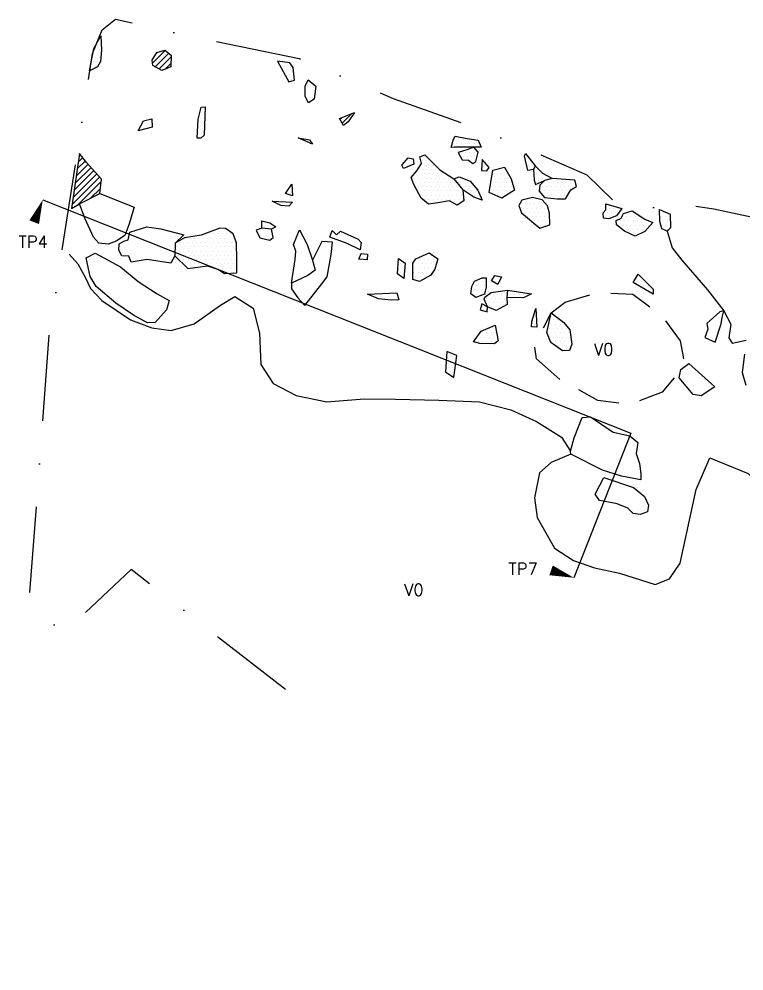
# Model space of a CAD drawing. Header units: metres. Extents: x -902 to -480, y -1727 to -1405.
# Drawn here: x -901.6 to -690.9, y -1681.8 to -1405 of the extents above; entities that cross this region are included whole.
import ezdxf

# ---------------------------------------------------------------- set-up
doc = ezdxf.new("R2010")
doc.units = ezdxf.units.M
doc.header["$LTSCALE"] = 25
doc.header["$MEASUREMENT"] = 0
doc.linetypes.add('GESTRICHELT', pattern=[0.75, 0.5, -0.25])
doc.linetypes.add('STRICHPUNKTX2', pattern=[2, 1, -0.5, 0, -0.5])
doc.layers.get('0').update_dxf_attribs({"linetype": 'CONTINUOUS'})
for name, color, linetype in [('BEFUND', 1, 'CONTINUOUS'), ('BEFUND_UNSICHER', 1, 'GESTRICHELT'), ('BEFUNDSCHRAFF', 1, 'CONTINUOUS'), ('FEUER', 1, 'CONTINUOUS'), ('GRABUNGSGRENZE', 3, 'STRICHPUNKTX2'), ('STEINE', 4, 'CONTINUOUS'), ('STEINESCHRAFF', 4, 'CONTINUOUS'), ('TPROFIL', 3, 'CONTINUOUS')]:
    doc.layers.add(name, color=color, linetype=linetype)
doc.styles.get("Standard").update_dxf_attribs({"font": 'txt.shx'})

# ---------------------------------------------------------------- blocks, each defined once
blk = doc.blocks.new('PFEIL')
at = {"layer": 'TPROFIL'}
blk.add_lwpolyline([(0, 0, 0, 3, 0), (6.54, -2.37, 3, 3, 0)], format="xyseb", dxfattribs=at)
blk = doc.blocks.new('*X2')
at = {"color": 0}
for p, q in [((-878.125, -1411.25), (-878.125, -1411.25)), ((-879.375, -1413.75), (-879.375, -1413.75)), ((-878.75, -1412.5), (-878.75, -1412.5)), ((-878.125, -1413.75), (-878.125, -1413.75)), ((-880, -1415), (-880, -1415)), ((-879.375, -1416.25), (-879.375, -1416.25)), ((-878.75, -1415), (-878.75, -1415)), ((-878.125, -1416.25), (-878.125, -1416.25)), ((-880.625, -1418.75), (-880.625, -1418.75)), ((-880, -1417.5), (-880, -1417.5)), ((-879.375, -1418.75), (-879.375, -1418.75)), ((-878.75, -1417.5), (-878.75, -1417.5)), ((-826.25, -1417.5), (-826.25, -1417.5)), ((-825.625, -1418.75), (-825.625, -1418.75)), ((-825, -1417.5), (-825, -1417.5)), ((-825, -1420), (-825, -1420)), ((-824.375, -1418.75), (-824.375, -1418.75)), ((-823.75, -1420), (-823.75, -1420)), ((-823.125, -1418.75), (-823.125, -1418.75)), ((-822.5, -1420), (-822.5, -1420)), ((-823.125, -1421.25), (-823.125, -1421.25)), ((-822.5, -1422.5), (-822.5, -1422.5)), ((-821.875, -1421.25), (-821.875, -1421.25)), ((-775.625, -1441.25), (-775.625, -1441.25)), ((-775, -1440), (-775, -1440)), ((-774.375, -1441.25), (-774.375, -1441.25)), ((-773.75, -1440), (-773.75, -1440)), ((-773.125, -1441.25), (-773.125, -1441.25)), ((-772.5, -1440), (-772.5, -1440)), ((-771.875, -1441.25), (-771.875, -1441.25)), ((-771.25, -1440), (-771.25, -1440)), ((-770.625, -1441.25), (-770.625, -1441.25)), ((-770, -1440), (-770, -1440)), ((-769.375, -1441.25), (-769.375, -1441.25)), ((-768.125, -1441.25), (-768.125, -1441.25)), ((-773.125, -1443.75), (-773.125, -1443.75)), ((-771.875, -1443.75), (-771.875, -1443.75)), ((-770.625, -1443.75), (-770.625, -1443.75)), ((-769.375, -1443.75), (-769.375, -1443.75)), ((-790, -1447.5), (-790, -1447.5)), ((-788.75, -1447.5), (-788.75, -1447.5)), ((-788.125, -1446.25), (-788.125, -1446.25)), ((-787.5, -1447.5), (-787.5, -1447.5)), ((-785, -1445), (-785, -1445)), ((-784.375, -1446.25), (-784.375, -1446.25)), ((-783.75, -1445), (-783.75, -1445)), ((-783.75, -1447.5), (-783.75, -1447.5)), ((-783.125, -1446.25), (-783.125, -1446.25)), ((-782.5, -1447.5), (-782.5, -1447.5)), ((-781.25, -1447.5), (-781.25, -1447.5)), ((-772.5, -1445), (-772.5, -1445)), ((-771.25, -1445), (-771.25, -1445)), ((-770.625, -1446.25), (-770.625, -1446.25)), ((-770, -1445), (-770, -1445)), ((-769.375, -1446.25), (-769.375, -1446.25)), ((-768.75, -1445), (-768.75, -1445)), ((-766.875, -1446.25), (-766.875, -1446.25)), ((-766.25, -1447.5), (-766.25, -1447.5)), ((-754.375, -1446.25), (-754.375, -1446.25)), ((-753.75, -1447.5), (-753.75, -1447.5)), ((-753.125, -1446.25), (-753.125, -1446.25)), ((-752.5, -1447.5), (-752.5, -1447.5)), ((-786.25, -1450), (-786.25, -1450)), ((-785.625, -1448.75), (-785.625, -1448.75)), ((-785, -1450), (-785, -1450)), ((-784.375, -1448.75), (-784.375, -1448.75)), ((-783.75, -1450), (-783.75, -1450)), ((-783.125, -1448.75), (-783.125, -1448.75)), ((-782.5, -1450), (-782.5, -1450)), ((-781.875, -1448.75), (-781.875, -1448.75)), ((-781.25, -1450), (-781.25, -1450)), ((-780.625, -1448.75), (-780.625, -1448.75)), ((-780, -1450), (-780, -1450)), ((-778.75, -1450), (-778.75, -1450)), ((-766.875, -1448.75), (-766.875, -1448.75)), ((-765.625, -1448.75), (-765.625, -1448.75)), ((-763.75, -1450), (-763.75, -1450)), ((-762.5, -1450), (-762.5, -1450)), ((-761.875, -1448.75), (-761.875, -1448.75)), ((-761.25, -1450), (-761.25, -1450)), ((-760.625, -1448.75), (-760.625, -1448.75)), ((-760, -1450), (-760, -1450)), ((-753.125, -1448.75), (-753.125, -1448.75)), ((-751.875, -1448.75), (-751.875, -1448.75)), ((-751.25, -1450), (-751.25, -1450)), ((-750.625, -1448.75), (-750.625, -1448.75)), ((-750, -1450), (-750, -1450)), ((-786.875, -1451.25), (-786.875, -1451.25)), ((-786.25, -1452.5), (-786.25, -1452.5)), ((-785.625, -1451.25), (-785.625, -1451.25)), ((-785, -1452.5), (-785, -1452.5)), ((-784.375, -1451.25), (-784.375, -1451.25)), ((-783.75, -1452.5), (-783.75, -1452.5)), ((-783.125, -1451.25), (-783.125, -1451.25)), ((-782.5, -1452.5), (-782.5, -1452.5)), ((-781.875, -1451.25), (-781.875, -1451.25)), ((-781.25, -1452.5), (-781.25, -1452.5)), ((-780.625, -1451.25), (-780.625, -1451.25)), ((-780, -1452.5), (-780, -1452.5)), ((-779.375, -1451.25), (-779.375, -1451.25)), ((-778.75, -1452.5), (-778.75, -1452.5)), ((-778.125, -1451.25), (-778.125, -1451.25)), ((-777.5, -1452.5), (-777.5, -1452.5)), ((-776.875, -1451.25), (-776.875, -1451.25)), ((-776.25, -1452.5), (-776.25, -1452.5)), ((-775.625, -1451.25), (-775.625, -1451.25)), ((-775, -1452.5), (-775, -1452.5)), ((-774.375, -1451.25), (-774.375, -1451.25)), ((-773.75, -1452.5), (-773.75, -1452.5)), ((-773.125, -1451.25), (-773.125, -1451.25)), ((-772.5, -1452.5), (-772.5, -1452.5)), ((-771.25, -1452.5), (-771.25, -1452.5)), ((-763.75, -1452.5), (-763.75, -1452.5)), ((-763.125, -1451.25), (-763.125, -1451.25)), ((-762.5, -1452.5), (-762.5, -1452.5)), ((-761.875, -1451.25), (-761.875, -1451.25)), ((-761.25, -1452.5), (-761.25, -1452.5)), ((-760.625, -1451.25), (-760.625, -1451.25)), ((-760, -1452.5), (-760, -1452.5)), ((-759.375, -1451.25), (-759.375, -1451.25)), ((-758.75, -1452.5), (-758.75, -1452.5)), ((-751.875, -1451.25), (-751.875, -1451.25)), ((-751.25, -1452.5), (-751.25, -1452.5)), ((-750.625, -1451.25), (-750.625, -1451.25)), ((-749.375, -1451.25), (-749.375, -1451.25)), ((-748.75, -1452.5), (-748.75, -1452.5)), ((-748.125, -1451.25), (-748.125, -1451.25)), ((-747.5, -1452.5), (-747.5, -1452.5)), ((-746.875, -1451.25), (-746.875, -1451.25)), ((-746.25, -1452.5), (-746.25, -1452.5)), ((-745, -1452.5), (-745, -1452.5)), ((-743.75, -1452.5), (-743.75, -1452.5)), ((-742.5, -1452.5), (-742.5, -1452.5)), ((-741.25, -1452.5), (-741.25, -1452.5)), ((-740, -1452.5), (-740, -1452.5)), ((-785.625, -1453.75), (-785.625, -1453.75)), ((-785, -1455), (-785, -1455)), ((-784.375, -1453.75), (-784.375, -1453.75)), ((-783.75, -1455), (-783.75, -1455)), ((-783.125, -1453.75), (-783.125, -1453.75)), ((-782.5, -1455), (-782.5, -1455)), ((-781.875, -1453.75), (-781.875, -1453.75)), ((-781.25, -1455), (-781.25, -1455)), ((-780.625, -1453.75), (-780.625, -1453.75)), ((-780, -1455), (-780, -1455)), ((-779.375, -1453.75), (-779.375, -1453.75)), ((-778.75, -1455), (-778.75, -1455)), ((-778.125, -1453.75), (-778.125, -1453.75)), ((-777.5, -1455), (-777.5, -1455)), ((-776.875, -1453.75), (-776.875, -1453.75)), ((-776.25, -1455), (-776.25, -1455)), ((-775.625, -1453.75), (-775.625, -1453.75)), ((-775, -1455), (-775, -1455)), ((-774.375, -1453.75), (-774.375, -1453.75)), ((-773.75, -1455), (-773.75, -1455)), ((-773.125, -1453.75), (-773.125, -1453.75)), ((-771.875, -1453.75), (-771.875, -1453.75)), ((-771.25, -1455), (-771.25, -1455)), ((-770.625, -1453.75), (-770.625, -1453.75)), ((-770, -1455), (-770, -1455)), ((-769.375, -1453.75), (-769.375, -1453.75)), ((-768.75, -1455), (-768.75, -1455)), ((-764.375, -1453.75), (-764.375, -1453.75)), ((-763.75, -1455), (-763.75, -1455)), ((-763.125, -1453.75), (-763.125, -1453.75)), ((-762.5, -1455), (-762.5, -1455)), ((-761.875, -1453.75), (-761.875, -1453.75)), ((-761.25, -1455), (-761.25, -1455)), ((-760.625, -1453.75), (-760.625, -1453.75)), ((-760, -1455), (-760, -1455)), ((-759.375, -1453.75), (-759.375, -1453.75)), ((-758.75, -1455), (-758.75, -1455)), ((-758.125, -1453.75), (-758.125, -1453.75)), ((-750, -1455), (-750, -1455)), ((-749.375, -1453.75), (-749.375, -1453.75)), ((-748.75, -1455), (-748.75, -1455)), ((-748.125, -1453.75), (-748.125, -1453.75)), ((-747.5, -1455), (-747.5, -1455)), ((-746.875, -1453.75), (-746.875, -1453.75)), ((-746.25, -1455), (-746.25, -1455)), ((-745.625, -1453.75), (-745.625, -1453.75)), ((-745, -1455), (-745, -1455)), ((-744.375, -1453.75), (-744.375, -1453.75)), ((-743.75, -1455), (-743.75, -1455)), ((-743.125, -1453.75), (-743.125, -1453.75)), ((-742.5, -1455), (-742.5, -1455)), ((-741.875, -1453.75), (-741.875, -1453.75)), ((-740.625, -1453.75), (-740.625, -1453.75)), ((-784.375, -1456.25), (-784.375, -1456.25)), ((-783.75, -1457.5), (-783.75, -1457.5)), ((-783.125, -1456.25), (-783.125, -1456.25)), ((-782.5, -1457.5), (-782.5, -1457.5)), ((-781.875, -1456.25), (-781.875, -1456.25)), ((-781.875, -1458.75), (-781.875, -1458.75)), ((-781.25, -1457.5), (-781.25, -1457.5)), ((-780.625, -1456.25), (-780.625, -1456.25)), ((-780, -1457.5), (-780, -1457.5)), ((-779.375, -1456.25), (-779.375, -1456.25)), ((-778.75, -1457.5), (-778.75, -1457.5)), ((-778.125, -1456.25), (-778.125, -1456.25)), ((-777.5, -1457.5), (-777.5, -1457.5)), ((-776.875, -1456.25), (-776.875, -1456.25)), ((-776.25, -1457.5), (-776.25, -1457.5)), ((-775.625, -1456.25), (-775.625, -1456.25)), ((-775, -1457.5), (-775, -1457.5)), ((-774.375, -1456.25), (-774.375, -1456.25)), ((-774.375, -1458.75), (-774.375, -1458.75)), ((-773.75, -1457.5), (-773.75, -1457.5)), ((-773.125, -1456.25), (-773.125, -1456.25)), ((-772.5, -1457.5), (-772.5, -1457.5)), ((-769.375, -1456.25), (-769.375, -1456.25)), ((-768.125, -1456.25), (-768.125, -1456.25)), ((-767.5, -1457.5), (-767.5, -1457.5)), ((-763.125, -1456.25), (-763.125, -1456.25)), ((-761.875, -1456.25), (-761.875, -1456.25)), ((-760.625, -1456.25), (-760.625, -1456.25)), ((-755.625, -1458.75), (-755.625, -1458.75)), ((-754.375, -1458.75), (-754.375, -1458.75)), ((-753.75, -1457.5), (-753.75, -1457.5)), ((-753.125, -1458.75), (-753.125, -1458.75)), ((-752.5, -1457.5), (-752.5, -1457.5)), ((-751.875, -1458.75), (-751.875, -1458.75)), ((-751.25, -1457.5), (-751.25, -1457.5)), ((-750.625, -1458.75), (-750.625, -1458.75)), ((-750, -1457.5), (-750, -1457.5)), ((-749.375, -1456.25), (-749.375, -1456.25)), ((-749.375, -1458.75), (-749.375, -1458.75)), ((-748.125, -1456.25), (-748.125, -1456.25)), ((-746.875, -1456.25), (-746.875, -1456.25)), ((-745.625, -1456.25), (-745.625, -1456.25)), ((-744.375, -1456.25), (-744.375, -1456.25)), ((-743.125, -1456.25), (-743.125, -1456.25)), ((-755, -1460), (-755, -1460)), ((-754.375, -1461.25), (-754.375, -1461.25)), ((-753.75, -1460), (-753.75, -1460)), ((-753.125, -1461.25), (-753.125, -1461.25)), ((-752.5, -1460), (-752.5, -1460)), ((-751.875, -1461.25), (-751.875, -1461.25)), ((-751.25, -1460), (-751.25, -1460)), ((-750.625, -1461.25), (-750.625, -1461.25)), ((-750, -1460), (-750, -1460)), ((-749.375, -1461.25), (-749.375, -1461.25)), ((-748.75, -1460), (-748.75, -1460)), ((-748.125, -1461.25), (-748.125, -1461.25)), ((-730.625, -1461.25), (-730.625, -1461.25)), ((-730, -1460), (-730, -1460)), ((-729.375, -1461.25), (-729.375, -1461.25)), ((-728.75, -1460), (-728.75, -1460)), ((-728.125, -1461.25), (-728.125, -1461.25)), ((-727.5, -1460), (-727.5, -1460)), ((-724.375, -1461.25), (-724.375, -1461.25)), ((-723.125, -1461.25), (-723.125, -1461.25)), ((-714.375, -1461.25), (-714.375, -1461.25)), ((-753.75, -1462.5), (-753.75, -1462.5)), ((-752.5, -1462.5), (-752.5, -1462.5)), ((-751.875, -1463.75), (-751.875, -1463.75)), ((-751.25, -1462.5), (-751.25, -1462.5)), ((-750.625, -1463.75), (-750.625, -1463.75)), ((-750, -1462.5), (-750, -1462.5)), ((-749.375, -1463.75), (-749.375, -1463.75)), ((-748.75, -1462.5), (-748.75, -1462.5)), ((-748.125, -1463.75), (-748.125, -1463.75)), ((-747.5, -1462.5), (-747.5, -1462.5)), ((-731.25, -1462.5), (-731.25, -1462.5)), ((-730, -1462.5), (-730, -1462.5)), ((-728.75, -1462.5), (-728.75, -1462.5)), ((-726.875, -1463.75), (-726.875, -1463.75)), ((-726.25, -1462.5), (-726.25, -1462.5)), ((-725.625, -1463.75), (-725.625, -1463.75)), ((-725, -1462.5), (-725, -1462.5)), ((-724.375, -1463.75), (-724.375, -1463.75)), ((-723.75, -1462.5), (-723.75, -1462.5)), ((-723.125, -1463.75), (-723.125, -1463.75)), ((-722.5, -1462.5), (-722.5, -1462.5)), ((-721.875, -1463.75), (-721.875, -1463.75)), ((-721.25, -1462.5), (-721.25, -1462.5)), ((-720.625, -1463.75), (-720.625, -1463.75)), ((-719.375, -1463.75), (-719.375, -1463.75)), ((-715, -1462.5), (-715, -1462.5)), ((-714.375, -1463.75), (-714.375, -1463.75)), ((-713.75, -1462.5), (-713.75, -1462.5)), ((-713.125, -1463.75), (-713.125, -1463.75)), ((-712.5, -1462.5), (-712.5, -1462.5)), ((-751.25, -1465), (-751.25, -1465)), ((-750, -1465), (-750, -1465)), ((-748.75, -1465), (-748.75, -1465)), ((-727.5, -1465), (-727.5, -1465)), ((-726.25, -1465), (-726.25, -1465)), ((-725.625, -1466.25), (-725.625, -1466.25)), ((-725, -1465), (-725, -1465)), ((-724.375, -1466.25), (-724.375, -1466.25)), ((-723.75, -1465), (-723.75, -1465)), ((-723.125, -1466.25), (-723.125, -1466.25)), ((-722.5, -1465), (-722.5, -1465)), ((-721.875, -1466.25), (-721.875, -1466.25)), ((-721.25, -1465), (-721.25, -1465)), ((-720.625, -1466.25), (-720.625, -1466.25)), ((-720, -1465), (-720, -1465)), ((-719.375, -1466.25), (-719.375, -1466.25)), ((-718.75, -1465), (-718.75, -1465)), ((-715, -1465), (-715, -1465)), ((-713.75, -1465), (-713.75, -1465)), ((-713.125, -1466.25), (-713.125, -1466.25)), ((-712.5, -1465), (-712.5, -1465)), ((-723.75, -1467.5), (-723.75, -1467.5)), ((-722.5, -1467.5), (-722.5, -1467.5)), ((-721.25, -1467.5), (-721.25, -1467.5)), ((-791.25, -1475), (-791.25, -1475)), ((-786.25, -1475), (-786.25, -1475)), ((-785, -1475), (-785, -1475)), ((-783.75, -1475), (-783.75, -1475)), ((-783.125, -1473.75), (-783.125, -1473.75)), ((-782.5, -1475), (-782.5, -1475)), ((-781.875, -1473.75), (-781.875, -1473.75)), ((-781.25, -1475), (-781.25, -1475)), ((-780, -1475), (-780, -1475)), ((-791.25, -1477.5), (-791.25, -1477.5)), ((-790.625, -1476.25), (-790.625, -1476.25)), ((-790, -1477.5), (-790, -1477.5)), ((-786.875, -1476.25), (-786.875, -1476.25)), ((-786.25, -1477.5), (-786.25, -1477.5)), ((-785.625, -1476.25), (-785.625, -1476.25)), ((-785, -1477.5), (-785, -1477.5)), ((-784.375, -1476.25), (-784.375, -1476.25)), ((-783.75, -1477.5), (-783.75, -1477.5)), ((-783.125, -1476.25), (-783.125, -1476.25)), ((-782.5, -1477.5), (-782.5, -1477.5)), ((-781.875, -1476.25), (-781.875, -1476.25)), ((-781.25, -1477.5), (-781.25, -1477.5)), ((-780.625, -1476.25), (-780.625, -1476.25)), ((-790.625, -1478.75), (-790.625, -1478.75)), ((-790, -1480), (-790, -1480)), ((-786.875, -1478.75), (-786.875, -1478.75)), ((-786.25, -1480), (-786.25, -1480)), ((-785.625, -1478.75), (-785.625, -1478.75)), ((-785, -1480), (-785, -1480)), ((-784.375, -1478.75), (-784.375, -1478.75)), ((-783.75, -1480), (-783.75, -1480)), ((-783.125, -1478.75), (-783.125, -1478.75)), ((-781.875, -1478.75), (-781.875, -1478.75)), ((-762.5, -1480), (-762.5, -1480)), ((-721.25, -1480), (-721.25, -1480)), ((-768.75, -1482.5), (-768.75, -1482.5)), ((-768.125, -1481.25), (-768.125, -1481.25)), ((-767.5, -1482.5), (-767.5, -1482.5)), ((-766.875, -1481.25), (-766.875, -1481.25)), ((-766.25, -1482.5), (-766.25, -1482.5)), ((-763.125, -1481.25), (-763.125, -1481.25)), ((-721.875, -1481.25), (-721.875, -1481.25)), ((-721.25, -1482.5), (-721.25, -1482.5)), ((-720.625, -1481.25), (-720.625, -1481.25)), ((-720, -1482.5), (-720, -1482.5)), ((-718.75, -1482.5), (-718.75, -1482.5)), ((-770, -1485), (-770, -1485)), ((-769.375, -1483.75), (-769.375, -1483.75)), ((-768.75, -1485), (-768.75, -1485)), ((-768.125, -1483.75), (-768.125, -1483.75)), ((-767.5, -1485), (-767.5, -1485)), ((-766.875, -1483.75), (-766.875, -1483.75)), ((-765.625, -1486.25), (-765.625, -1486.25)), ((-765, -1485), (-765, -1485)), ((-764.375, -1486.25), (-764.375, -1486.25)), ((-763.75, -1485), (-763.75, -1485)), ((-763.125, -1486.25), (-763.125, -1486.25)), ((-762.5, -1485), (-762.5, -1485)), ((-761.875, -1486.25), (-761.875, -1486.25)), ((-761.25, -1485), (-761.25, -1485)), ((-760.625, -1486.25), (-760.625, -1486.25)), ((-760, -1485), (-760, -1485)), ((-758.75, -1485), (-758.75, -1485)), ((-757.5, -1485), (-757.5, -1485)), ((-756.25, -1485), (-756.25, -1485)), ((-755, -1485), (-755, -1485)), ((-753.75, -1485), (-753.75, -1485)), ((-719.375, -1483.75), (-719.375, -1483.75)), ((-718.125, -1483.75), (-718.125, -1483.75)), ((-766.875, -1488.75), (-766.875, -1488.75)), ((-765.625, -1488.75), (-765.625, -1488.75)), ((-765, -1487.5), (-765, -1487.5)), ((-764.375, -1488.75), (-764.375, -1488.75)), ((-763.75, -1487.5), (-763.75, -1487.5)), ((-763.125, -1488.75), (-763.125, -1488.75)), ((-762.5, -1487.5), (-762.5, -1487.5)), ((-761.875, -1488.75), (-761.875, -1488.75)), ((-761.25, -1487.5), (-761.25, -1487.5)), ((-760, -1487.5), (-760, -1487.5)), ((-751.875, -1491.25), (-751.875, -1491.25)), ((-746.875, -1491.25), (-746.875, -1491.25)), ((-751.875, -1493.75), (-751.875, -1493.75)), ((-751.25, -1492.5), (-751.25, -1492.5)), ((-746.875, -1493.75), (-746.875, -1493.75)), ((-746.25, -1492.5), (-746.25, -1492.5)), ((-745.625, -1493.75), (-745.625, -1493.75)), ((-745, -1492.5), (-745, -1492.5)), ((-744.375, -1493.75), (-744.375, -1493.75)), ((-743.125, -1493.75), (-743.125, -1493.75)), ((-767.5, -1497.5), (-767.5, -1497.5)), ((-766.875, -1496.25), (-766.875, -1496.25)), ((-766.25, -1497.5), (-766.25, -1497.5)), ((-765.625, -1496.25), (-765.625, -1496.25)), ((-765, -1495), (-765, -1495)), ((-765, -1497.5), (-765, -1497.5)), ((-764.375, -1496.25), (-764.375, -1496.25)), ((-763.75, -1495), (-763.75, -1495)), ((-763.75, -1497.5), (-763.75, -1497.5)), ((-763.125, -1496.25), (-763.125, -1496.25)), ((-748.125, -1496.25), (-748.125, -1496.25)), ((-747.5, -1495), (-747.5, -1495)), ((-747.5, -1497.5), (-747.5, -1497.5)), ((-746.875, -1496.25), (-746.875, -1496.25)), ((-746.25, -1495), (-746.25, -1495)), ((-746.25, -1497.5), (-746.25, -1497.5)), ((-745.625, -1496.25), (-745.625, -1496.25)), ((-745, -1495), (-745, -1495)), ((-745, -1497.5), (-745, -1497.5)), ((-744.375, -1496.25), (-744.375, -1496.25)), ((-743.75, -1495), (-743.75, -1495)), ((-743.75, -1497.5), (-743.75, -1497.5)), ((-743.125, -1496.25), (-743.125, -1496.25)), ((-742.5, -1495), (-742.5, -1495)), ((-742.5, -1497.5), (-742.5, -1497.5)), ((-741.875, -1496.25), (-741.875, -1496.25)), ((-741.25, -1497.5), (-741.25, -1497.5)), ((-769.375, -1498.75), (-769.375, -1498.75)), ((-768.125, -1498.75), (-768.125, -1498.75)), ((-766.875, -1498.75), (-766.875, -1498.75)), ((-765.625, -1498.75), (-765.625, -1498.75)), ((-764.375, -1498.75), (-764.375, -1498.75)), ((-763.125, -1498.75), (-763.125, -1498.75)), ((-746.875, -1498.75), (-746.875, -1498.75)), ((-745.625, -1498.75), (-745.625, -1498.75)), ((-745, -1500), (-745, -1500)), ((-744.375, -1498.75), (-744.375, -1498.75)), ((-743.75, -1500), (-743.75, -1500)), ((-743.125, -1498.75), (-743.125, -1498.75)), ((-742.5, -1500), (-742.5, -1500)), ((-741.875, -1498.75), (-741.875, -1498.75)), ((-741.25, -1500), (-741.25, -1500)), ((-776.25, -1502.5), (-776.25, -1502.5)), ((-743.125, -1501.25), (-743.125, -1501.25)), ((-741.875, -1501.25), (-741.875, -1501.25)), ((-776.875, -1503.75), (-776.875, -1503.75)), ((-776.25, -1505), (-776.25, -1505)), ((-775.625, -1503.75), (-775.625, -1503.75)), ((-775, -1505), (-775, -1505)), ((-777.5, -1507.5), (-777.5, -1507.5)), ((-776.875, -1506.25), (-776.875, -1506.25)), ((-776.25, -1507.5), (-776.25, -1507.5)), ((-775.625, -1506.25), (-775.625, -1506.25)), ((-775, -1507.5), (-775, -1507.5)), ((-775.625, -1508.75), (-775.625, -1508.75))]:
    blk.add_line(p, q, dxfattribs=at)
blk = doc.blocks.new('*X6')
at = {"color": 0}
for p, q in [((-862.8, -1417.88), (-859.13, -1414.21)), ((-862.04, -1418.89), (-858.13, -1414.98)), ((-861.79, -1415.1), (-861.35, -1414.66)), ((-860.92, -1419.54), (-857.39, -1416)), ((-859.29, -1419.68), (-857.44, -1417.82)), ((-808.39, -1434.18), (-807.94, -1433.73)), ((-807.71, -1435.27), (-804.94, -1432.5)), ((-884.09, -1444.47), (-883.91, -1444.29)), ((-885, -1450.69), (-881.54, -1447.22)), ((-884.7, -1448.61), (-882.35, -1446.27)), ((-884.39, -1446.54), (-883.13, -1445.28)), ((-885.92, -1456.91), (-879.04, -1450.03)), ((-885.61, -1454.83), (-879.87, -1449.09)), ((-885.31, -1452.76), (-880.71, -1448.16)), ((-886.22, -1458.98), (-878.21, -1450.96)), ((-884.55, -1459.07), (-877.73, -1452.25)), ((-880.83, -1457.12), (-877.97, -1454.26))]:
    blk.add_line(p, q, dxfattribs=at)
blk = doc.blocks.new('*X7')
at = {"color": 0}
for p, q in [((-844.375, -1466.25), (-844.375, -1466.25)), ((-843.125, -1466.25), (-843.125, -1466.25)), ((-841.875, -1466.25), (-841.875, -1466.25)), ((-853.125, -1468.75), (-853.125, -1468.75)), ((-851.875, -1468.75), (-851.875, -1468.75)), ((-850.625, -1468.75), (-850.625, -1468.75)), ((-849.375, -1468.75), (-849.375, -1468.75)), ((-848.125, -1468.75), (-848.125, -1468.75)), ((-847.5, -1467.5), (-847.5, -1467.5)), ((-846.875, -1468.75), (-846.875, -1468.75)), ((-846.25, -1467.5), (-846.25, -1467.5)), ((-845.625, -1468.75), (-845.625, -1468.75)), ((-845, -1467.5), (-845, -1467.5)), ((-844.375, -1468.75), (-844.375, -1468.75)), ((-843.75, -1467.5), (-843.75, -1467.5)), ((-843.125, -1468.75), (-843.125, -1468.75)), ((-842.5, -1467.5), (-842.5, -1467.5)), ((-841.875, -1468.75), (-841.875, -1468.75)), ((-841.25, -1467.5), (-841.25, -1467.5)), ((-840.625, -1468.75), (-840.625, -1468.75)), ((-840, -1467.5), (-840, -1467.5)), ((-839.375, -1468.75), (-839.375, -1468.75)), ((-856.25, -1472.5), (-856.25, -1472.5)), ((-855.625, -1471.25), (-855.625, -1471.25)), ((-855, -1470), (-855, -1470)), ((-855, -1472.5), (-855, -1472.5)), ((-854.375, -1471.25), (-854.375, -1471.25)), ((-853.75, -1470), (-853.75, -1470)), ((-853.75, -1472.5), (-853.75, -1472.5)), ((-853.125, -1471.25), (-853.125, -1471.25)), ((-852.5, -1470), (-852.5, -1470)), ((-852.5, -1472.5), (-852.5, -1472.5)), ((-851.875, -1471.25), (-851.875, -1471.25)), ((-851.25, -1470), (-851.25, -1470)), ((-851.25, -1472.5), (-851.25, -1472.5)), ((-850.625, -1471.25), (-850.625, -1471.25)), ((-850, -1470), (-850, -1470)), ((-850, -1472.5), (-850, -1472.5)), ((-849.375, -1471.25), (-849.375, -1471.25)), ((-848.75, -1470), (-848.75, -1470)), ((-848.75, -1472.5), (-848.75, -1472.5)), ((-848.125, -1471.25), (-848.125, -1471.25)), ((-847.5, -1470), (-847.5, -1470)), ((-847.5, -1472.5), (-847.5, -1472.5)), ((-846.875, -1471.25), (-846.875, -1471.25)), ((-846.25, -1470), (-846.25, -1470)), ((-846.25, -1472.5), (-846.25, -1472.5)), ((-845.625, -1471.25), (-845.625, -1471.25)), ((-845, -1470), (-845, -1470)), ((-845, -1472.5), (-845, -1472.5)), ((-844.375, -1471.25), (-844.375, -1471.25)), ((-843.75, -1470), (-843.75, -1470)), ((-843.75, -1472.5), (-843.75, -1472.5)), ((-843.125, -1471.25), (-843.125, -1471.25)), ((-842.5, -1470), (-842.5, -1470)), ((-842.5, -1472.5), (-842.5, -1472.5)), ((-841.875, -1471.25), (-841.875, -1471.25)), ((-841.25, -1470), (-841.25, -1470)), ((-841.25, -1472.5), (-841.25, -1472.5)), ((-840.625, -1471.25), (-840.625, -1471.25)), ((-840, -1470), (-840, -1470)), ((-840, -1472.5), (-840, -1472.5)), ((-839.375, -1471.25), (-839.375, -1471.25)), ((-838.75, -1470), (-838.75, -1470)), ((-838.75, -1472.5), (-838.75, -1472.5)), ((-855.625, -1473.75), (-855.625, -1473.75)), ((-855, -1475), (-855, -1475)), ((-854.375, -1473.75), (-854.375, -1473.75)), ((-853.75, -1475), (-853.75, -1475)), ((-853.125, -1473.75), (-853.125, -1473.75)), ((-852.5, -1475), (-852.5, -1475)), ((-851.875, -1473.75), (-851.875, -1473.75)), ((-851.25, -1475), (-851.25, -1475)), ((-850.625, -1473.75), (-850.625, -1473.75)), ((-850, -1475), (-850, -1475)), ((-849.375, -1473.75), (-849.375, -1473.75)), ((-848.75, -1475), (-848.75, -1475)), ((-848.125, -1473.75), (-848.125, -1473.75)), ((-847.5, -1475), (-847.5, -1475)), ((-846.875, -1473.75), (-846.875, -1473.75)), ((-846.25, -1475), (-846.25, -1475)), ((-845.625, -1473.75), (-845.625, -1473.75)), ((-845, -1475), (-845, -1475)), ((-844.375, -1473.75), (-844.375, -1473.75)), ((-843.75, -1475), (-843.75, -1475)), ((-843.125, -1473.75), (-843.125, -1473.75)), ((-842.5, -1475), (-842.5, -1475)), ((-841.875, -1473.75), (-841.875, -1473.75)), ((-841.25, -1475), (-841.25, -1475)), ((-840.625, -1473.75), (-840.625, -1473.75)), ((-840, -1475), (-840, -1475)), ((-839.375, -1473.75), (-839.375, -1473.75)), ((-838.75, -1475), (-838.75, -1475)), ((-853.125, -1476.25), (-853.125, -1476.25)), ((-852.5, -1477.5), (-852.5, -1477.5)), ((-851.875, -1476.25), (-851.875, -1476.25)), ((-850.625, -1476.25), (-850.625, -1476.25)), ((-849.375, -1476.25), (-849.375, -1476.25)), ((-848.125, -1476.25), (-848.125, -1476.25)), ((-846.875, -1476.25), (-846.875, -1476.25)), ((-845.625, -1476.25), (-845.625, -1476.25)), ((-844.375, -1476.25), (-844.375, -1476.25)), ((-843.75, -1477.5), (-843.75, -1477.5)), ((-843.125, -1476.25), (-843.125, -1476.25)), ((-842.5, -1477.5), (-842.5, -1477.5)), ((-841.875, -1476.25), (-841.875, -1476.25)), ((-841.25, -1477.5), (-841.25, -1477.5)), ((-840.625, -1476.25), (-840.625, -1476.25)), ((-840, -1477.5), (-840, -1477.5)), ((-839.375, -1476.25), (-839.375, -1476.25)), ((-838.75, -1477.5), (-838.75, -1477.5)), ((-841.875, -1478.75), (-841.875, -1478.75)), ((-840.625, -1478.75), (-840.625, -1478.75)), ((-839.375, -1478.75), (-839.375, -1478.75))]:
    blk.add_line(p, q, dxfattribs=at)

msp = doc.modelspace()

# ---------------------------------------------------------------- linework, layer by layer
at = {"layer": 'BEFUND'}
for points in [[(-713.21, -1466.75), (-711.82, -1471.58), (-709.01, -1475.14), (-701.49, -1483.78), (-696.74, -1489.88), (-694.74, -1493.74), (-695.34, -1497.77), (-694.37, -1499.24), (-690.24, -1498.42)], [(-887.06, -1473.43), (-884.5, -1476.17), (-882.45, -1480.09), (-880.86, -1483.34), (-877.54, -1486.85), (-869.27, -1492.48), (-863.05, -1494.8), (-857.45, -1495.6), (-850.73, -1493.7), (-843.05, -1488.22), (-838.88, -1485.71), (-833.62, -1489.06), (-831.77, -1496.34), (-831.33, -1505.46), (-827.8, -1511.05), (-821.12, -1514.49), (-812.15, -1516.35), (-801.35, -1515.51), (-792.23, -1515.53), (-779.65, -1515.85), (-767.83, -1516.32), (-758.65, -1518.64), (-751.25, -1522.03), (-743.96, -1526.59), (-741.29, -1530.66)], [(-690.74, -1502.49), (-691.44, -1507.85), (-690.41, -1511.51)], [(-741.24, -1531.53), (-746.99, -1533.99), (-750.34, -1537.01), (-751.8, -1544.29), (-751.02, -1550), (-745.95, -1558.85), (-740.49, -1562.5), (-734.32, -1564.57), (-727.08, -1566.18), (-716.68, -1569.46), (-712.56, -1567.82), (-709.41, -1563.27), (-704.84, -1541.86), (-700.84, -1532.63), (-689.67, -1537.13), (-676.44, -1550.75), (-669.39, -1556.43), (-658.37, -1562.41), (-646.02, -1568.79), (-638.11, -1574.83), (-630.65, -1581.74), (-626.3, -1587.38), (-618.8, -1591.63)]]:
    msp.add_lwpolyline(points, dxfattribs=at)
at = {"layer": 'BEFUND_UNSICHER', "flags": 128}
msp.add_lwpolyline([(-746.92, -1490.43), (-742.9, -1487.37), (-733.28, -1484.54), (-723.24, -1485.07), (-714.87, -1491.15), (-709.5, -1498.58), (-708.52, -1503.77), (-709.27, -1506.98), (-714.7, -1513.57), (-724.01, -1517.06), (-733.34, -1515.97), (-744.26, -1509.94), (-751.26, -1503.84), (-751.73, -1499.92), (-746.92, -1490.43)], dxfattribs=at)
at = {"layer": 'GRABUNGSGRENZE', "flags": 128}
msp.add_lwpolyline([(-824.18, -1599.98), (-869.06, -1565.07), (-888.82, -1583.67), (-898.68, -1574.58), (-892.85, -1496.72), (-880.3, -1415.03), (-877.52, -1408.19), (-873.61, -1405.02), (-852.96, -1409.75), (-820.19, -1416.53), (-792.85, -1428.11), (-766.12, -1437.66), (-745.47, -1446.42), (-736.54, -1450.31), (-727.91, -1458.79), (-717.82, -1459.99), (-711.66, -1458.54), (-699.68, -1460.19), (-684.79, -1463.4), (-666.03, -1469.31), (-640.08, -1477.23), (-624.77, -1486.1), (-621.04, -1490.27), (-602.64, -1493.22), (-586.73, -1499.74), (-595.65, -1532.52), (-604.63, -1559.24), (-617.42, -1592.7), (-620.04, -1605.29), (-617.15, -1632.59), (-620.66, -1650.94), (-631.27, -1681.84)], dxfattribs=at)
at = {"layer": 'STEINE'}
for points in [[(-877.87, -1409.87), (-877.66, -1414), (-878, -1417.41), (-878.86, -1418.89), (-881.2, -1420.07), (-879.9, -1413.6), (-877.87, -1409.87)], [(-862.92, -1416.96), (-861.56, -1414.72), (-859.27, -1414.1), (-857.38, -1415.57), (-857.47, -1418.93), (-860.11, -1420.01), (-862.72, -1418.49), (-862.92, -1416.96)], [(-826.55, -1417.26), (-823.22, -1423.26), (-821.54, -1422.8), (-821.91, -1419.13), (-822.93, -1417.71), (-826.55, -1417.26)], [(-817.62, -1422.69), (-815.32, -1424.51), (-815.82, -1428.28), (-817.45, -1429.41), (-818.47, -1427.58), (-818.43, -1424.52), (-817.62, -1422.69)], [(-848.67, -1430.62), (-847.55, -1430.52), (-847.78, -1438.77), (-848.75, -1439.69), (-849.87, -1439.64), (-849.58, -1434.14), (-848.67, -1430.62)], [(-808.52, -1433.97), (-804.14, -1432.17), (-805.92, -1434.88), (-807.29, -1435.95), (-808.52, -1433.97)], [(-866.99, -1437.5), (-865.47, -1434.65), (-863.08, -1434.03), (-862.92, -1436.42), (-866.99, -1437.5)], [(-774.83, -1439.12), (-771.36, -1439.77), (-768.15, -1440.22), (-767.33, -1442.25), (-769.42, -1442.31), (-775.08, -1442.28), (-775.99, -1442.33), (-775.34, -1439.93), (-774.83, -1439.12)], [(-820.52, -1439.61), (-817.21, -1440.11), (-816.34, -1441.43), (-816.34, -1441.43), (-820.52, -1439.61)], [(-878.14, -1455.72), (-877.65, -1451.59), (-881.99, -1446.72), (-884.04, -1444.13), (-886.38, -1460.08), (-884.04, -1458.8)], [(-783.63, -1444.49), (-779.34, -1448.86), (-775.2, -1451.45), (-772.59, -1454.7), (-772.38, -1457.91), (-774.31, -1459.13), (-776.46, -1457.92), (-779.87, -1458.44), (-782.57, -1458.9), (-784.76, -1457.08), (-786.86, -1453.11), (-787.68, -1451.13), (-785.96, -1449.18), (-784.64, -1446.99), (-785.15, -1445.06), (-783.63, -1444.49)], [(-769.42, -1442.31), (-771.51, -1443.03), (-774, -1443.85), (-772.82, -1445.99), (-770.94, -1446.08), (-769.76, -1447.05), (-768.85, -1446.43), (-768.14, -1443.78), (-769.42, -1442.31)], [(-752.08, -1448.78), (-753.76, -1449.04), (-754.69, -1444.91), (-754.44, -1444.15), (-751.58, -1447.71)], [(-790.39, -1447.52), (-788.57, -1445.37), (-787.09, -1445.72), (-786.88, -1447.25), (-789.88, -1448.53), (-790.39, -1447.52)], [(-765.02, -1448.15), (-767.02, -1445.87), (-767.21, -1449.03), (-765.68, -1449.18), (-765.02, -1448.15)], [(-746.62, -1451.36), (-749.38, -1449.94), (-751.58, -1447.71), (-752.08, -1448.78), (-751.92, -1451.89), (-751.46, -1453.16), (-748.86, -1451.98)], [(-763.95, -1448.97), (-760.49, -1448.09), (-758.54, -1451.45), (-757.57, -1454.76), (-761.28, -1457.16), (-765, -1455.49), (-763.95, -1448.97)], [(-824.14, -1455.77), (-822.32, -1453.01), (-822.16, -1456.47), (-824.14, -1455.77)], [(-775.2, -1451.45), (-773.73, -1450.88), (-770.46, -1452.14), (-768.31, -1454.79), (-766.98, -1457.69), (-769.48, -1456.83), (-772.59, -1454.7)], [(-746.62, -1451.36), (-748.86, -1451.98), (-750.23, -1453.36), (-750.43, -1455.09), (-748.85, -1456.92), (-745.18, -1457.32), (-742.79, -1457.31), (-741.26, -1454.71), (-739.59, -1453.73), (-740.1, -1451.9), (-746.62, -1451.36)], [(-868.2, -1459.72), (-869.71, -1464.87), (-870.87, -1467.93), (-873.36, -1469.62), (-875.71, -1470.49), (-878.41, -1470.19), (-879.99, -1468.46), (-882.5, -1462.92), (-884.04, -1458.8), (-878.14, -1455.72), (-868.2, -1459.72)], [(-828.01, -1457.97), (-822.15, -1458.31), (-823.22, -1459.48), (-825.51, -1459.29), (-828.01, -1457.97)], [(-750.25, -1465.84), (-747.35, -1464.91), (-747.46, -1461.45), (-747.98, -1459.31), (-749.61, -1457.58), (-752.36, -1456.93), (-755.52, -1457.7), (-756.38, -1459.23), (-755.56, -1461.42), (-750.25, -1465.84)], [(-731.06, -1458.75), (-726.37, -1460.16), (-727.95, -1462.21), (-730.19, -1463.08), (-731.77, -1462.93), (-731.82, -1461.35), (-731.06, -1460.48), (-731.06, -1458.75)], [(-723.42, -1460.77), (-719.69, -1463.2), (-717.4, -1464.16), (-719.68, -1466.82), (-722.58, -1468.15), (-725.64, -1466.73), (-727.94, -1464.86), (-728.04, -1463.63), (-726.57, -1462.92), (-725.91, -1461.54), (-723.42, -1460.77)], [(-715.47, -1460.44), (-712.36, -1461.75), (-712.25, -1465.73), (-713.21, -1466.75), (-714.74, -1465.99), (-715.41, -1463.9), (-715.47, -1460.44)], [(-831.04, -1465.87), (-831.05, -1463.73), (-828.76, -1464.24), (-827.02, -1465.4), (-828.24, -1466.12), (-831.04, -1465.87), (-832.72, -1466.44), (-831.65, -1468.63), (-828.69, -1469.28), (-827.72, -1468.51), (-828.24, -1466.12)], [(-856.34, -1473.9), (-852.61, -1477.55), (-846.9, -1476.77), (-843.64, -1477.88), (-841.91, -1479), (-838.29, -1478.83), (-838.35, -1474.96), (-838.42, -1470.12), (-839.39, -1467.53), (-841.64, -1465.96), (-843.22, -1465.81), (-848.66, -1467.86), (-853.5, -1468.69), (-856.3, -1470.23), (-856.34, -1473.9), (-857.55, -1476.04), (-864.43, -1474.99), (-869.02, -1475.77), (-869.74, -1473.99), (-871.72, -1473.89), (-872.64, -1472.21), (-872.5, -1470.38), (-871.17, -1469.61), (-869.95, -1469.25), (-869.4, -1467.01), (-864.51, -1465.41), (-860.44, -1466.06), (-853.71, -1467.77), (-856.3, -1470.23)], [(-822.44, -1481.79), (-821.34, -1474.96), (-821.14, -1472.57), (-821.86, -1470.58), (-820.14, -1466.35), (-817.89, -1470.62), (-816.34, -1475.15), (-815.57, -1478.05), (-817.66, -1479.64), (-822.44, -1481.79), (-822.48, -1483.47), (-820.59, -1486.07), (-818.55, -1488.3), (-813.62, -1482.02), (-812.1, -1479.98), (-810.9, -1473.46), (-810.5, -1469.94), (-813.66, -1469.75), (-816.34, -1475.15)], [(-811.27, -1468.41), (-810.66, -1466.48), (-809.34, -1467.75), (-808.17, -1466.72), (-803.07, -1469.05), (-802.15, -1469.97), (-802.5, -1472.16), (-806.27, -1470.33), (-811.27, -1468.41)], [(-879.47, -1473.15), (-872.12, -1477.1), (-866.96, -1481.36), (-861.45, -1484.91), (-857.98, -1486.89), (-858.74, -1489.54), (-862.09, -1493.27), (-864.33, -1493.38), (-868.36, -1491.15), (-873.46, -1487.65), (-879.18, -1482.83), (-880.98, -1479.93), (-882.11, -1474.48), (-879.47, -1473.15)], [(-802.14, -1473.18), (-800.3, -1473.37), (-800.45, -1475.05), (-802.85, -1474.81), (-802.14, -1473.18)], [(-791.38, -1474.67), (-789.44, -1476.04), (-789.79, -1480.47), (-791.63, -1479.16), (-791.38, -1474.67)], [(-786.29, -1474.76), (-782.37, -1473.01), (-779.87, -1474.79), (-780.78, -1477.8), (-781.89, -1479.53), (-785.25, -1481.33), (-787.14, -1480.72), (-787.15, -1475.98), (-786.29, -1474.76)], [(-766.34, -1484.99), (-768.88, -1485.97), (-770.31, -1484.9), (-770.02, -1482.76), (-769.26, -1481.23), (-766.97, -1480.31), (-765.85, -1480.25), (-765.84, -1482.85), (-766.34, -1484.99)], [(-763.35, -1479.63), (-761.36, -1479.98), (-762.43, -1482.18), (-764.31, -1481.11), (-763.35, -1479.63)], [(-723.15, -1481.65), (-721.63, -1479.25), (-717.34, -1483.62), (-717.33, -1485), (-723.15, -1481.65)], [(-800.32, -1484.99), (-791.86, -1484.61), (-791.2, -1486.69), (-793.49, -1486.75), (-797.11, -1486.41), (-800.32, -1484.99)], [(-766.19, -1485.86), (-764.36, -1484.53), (-759.67, -1483.9), (-759.82, -1486.04), (-759.76, -1488.03), (-762.91, -1489.77), (-765.46, -1488.71), (-766.39, -1486.47), (-766.19, -1485.86)], [(-759.67, -1483.9), (-752.64, -1484.95), (-755.03, -1486.13), (-759.82, -1486.04)], [(-765.46, -1488.71), (-767.15, -1487.85), (-767.55, -1489.58), (-765.56, -1490.18), (-765.46, -1488.71)], [(-751.45, -1489.23), (-751.08, -1494.67), (-752.66, -1494.53), (-752.56, -1493), (-751.45, -1489.23)], [(-746.92, -1490.43), (-743.24, -1493.23), (-741.5, -1495.36), (-740.93, -1499.54), (-741.64, -1501.37), (-743.67, -1501.48), (-747.09, -1499.04), (-748.22, -1496.19), (-746.92, -1490.43)], [(-702.27, -1497.64), (-699.31, -1499), (-697.49, -1493.65), (-697.29, -1491.82), (-696.74, -1489.88), (-697.96, -1490.14), (-701.67, -1493.56), (-701.41, -1495.19), (-702.27, -1497.64)], [(-763.26, -1494.05), (-762.38, -1498.63), (-763.39, -1499.5), (-767.67, -1499.41), (-769.56, -1498.91), (-767.33, -1495.74), (-763.26, -1494.05)], [(-774.34, -1502.84), (-777.24, -1501.73), (-777.68, -1507.59), (-775.23, -1509.26), (-774.34, -1502.84)], [(-706.98, -1505.19), (-699.37, -1512), (-703.39, -1514.55), (-705.63, -1514.2), (-709.72, -1509.38), (-709.27, -1506.98), (-706.98, -1505.19)], [(-737.91, -1520.87), (-735.52, -1520.71), (-728.93, -1525.12), (-724.04, -1526.18), (-721.74, -1528.21), (-722.24, -1531.32), (-721.31, -1534.27), (-720.85, -1537.28), (-720.89, -1539.01), (-726.5, -1538), (-732.06, -1536.19), (-741.24, -1531.53), (-741.29, -1530.66), (-740.24, -1526.84), (-737.91, -1520.87)], [(-731.64, -1538.38), (-722.98, -1541.25), (-719.81, -1543.84), (-718.63, -1546.39), (-718.98, -1548.37), (-721.07, -1549.09), (-723.11, -1548.85), (-724.69, -1547.22), (-727.75, -1545.96), (-731.22, -1545.35), (-732.95, -1545), (-734.13, -1543.17), (-731.64, -1538.38)]]:
    msp.add_lwpolyline(points, dxfattribs=at)
at = {"layer": 'TPROFIL'}
msp.add_lwpolyline([(-894.75, -1457.61), (-723.79, -1525.41), (-740.37, -1567.49)], dxfattribs=at)

# ---------------------------------------------------------------- block references
at = {"layer": 'FEUER'}
msp.add_blockref('*X6', (0, 0), dxfattribs=at)
at = {"layer": 'STEINESCHRAFF'}
for name in ['*X2', '*X7']:
    msp.add_blockref(name, (0, 0), dxfattribs=at)
at = {"layer": 'TPROFIL'}
for p, rotation in [((-894.75, -1457.61), 269.049975812981), ((-740.37, -1567.49), 181.8564531364936)]:
    msp.add_blockref('PFEIL', p, dxfattribs=dict(at, rotation=rotation))

# ---------------------------------------------------------------- texts
at = {"layer": 'BEFUNDSCHRAFF'}
for p in [(-734.54, -1502.83), (-789.72, -1572.76)]:
    msp.add_text('V0', height=3.5, dxfattribs=at).set_placement(p)
at = {"layer": 'TPROFIL'}
for s, p in [('TP4', (-901.79, -1471.53)), ('TP7', (-759.37, -1566.68))]:
    msp.add_text(s, height=3.5, dxfattribs=at).set_placement(p)

doc.saveas('drawing.dxf')
